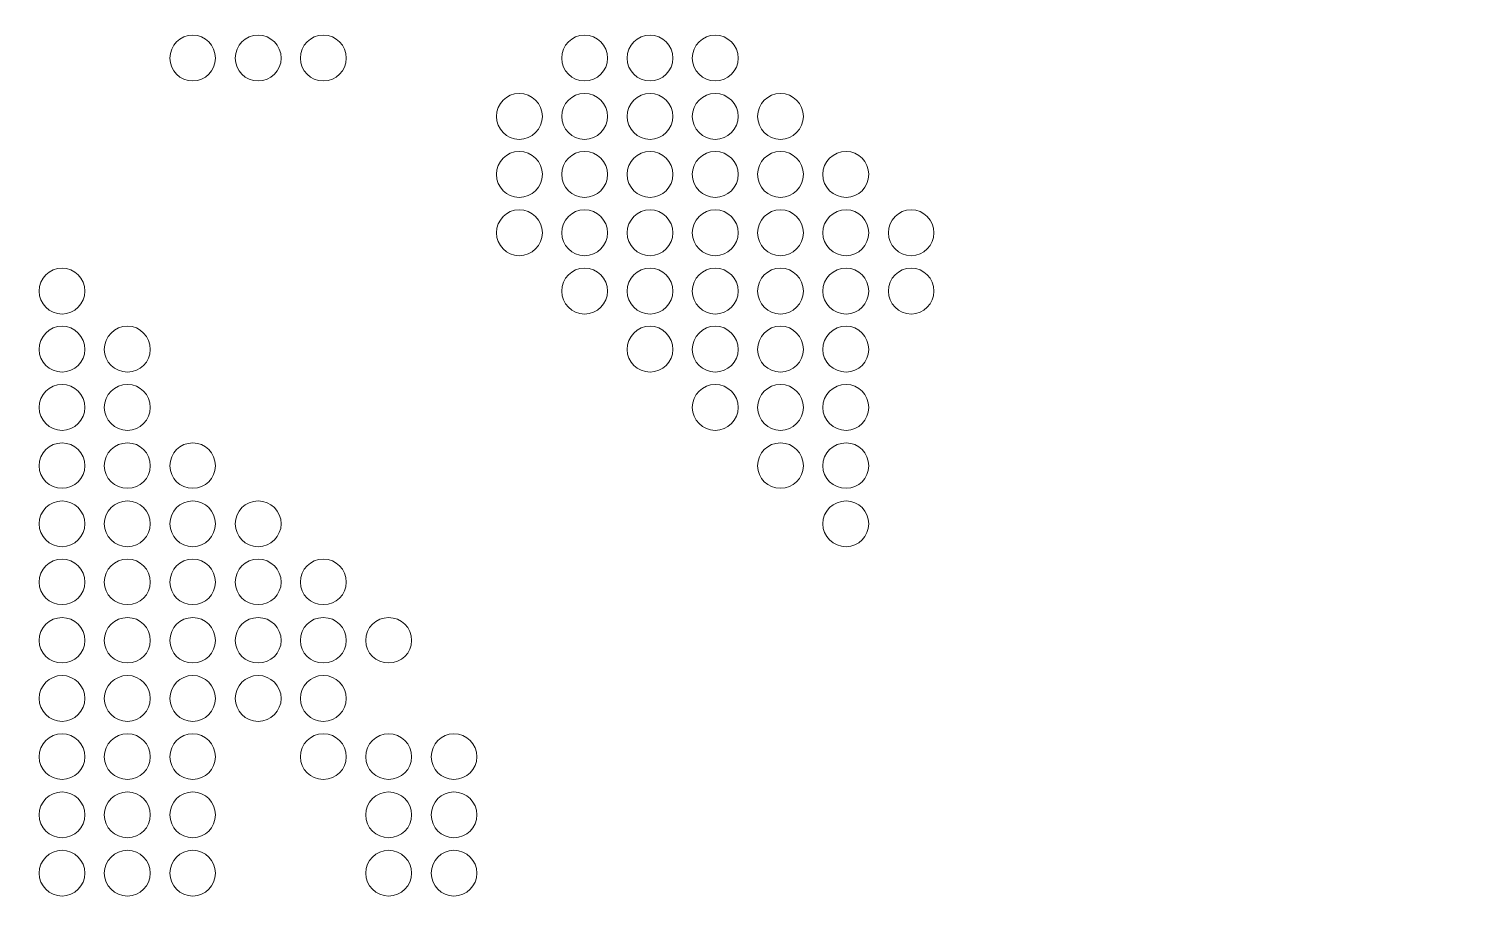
# Model space of a CAD drawing. Header units: inches. Extents: x 243 to 900, y -519 to -86.
# Drawn here: x 790.6 to 845.3, y -219.7 to -186.6 of the extents above; entities that cross this region are included whole.
import ezdxf

# ---------------------------------------------------------------- set-up
doc = ezdxf.new("R2010")
doc.units = ezdxf.units.IN
doc.header["$MEASUREMENT"] = 0
doc.layers.add('Layer 1', color=7, linetype='Continuous')

# ---------------------------------------------------------------- blocks, each defined once
blk = doc.blocks.new('block 3')
at = {"layer": 'Layer 1', "lineweight": 0}
blk.add_open_spline([(898.138, -484.267), (898.138, -494.991), (889.368, -503.763), (878.645, -503.763), (878.645, -503.763), (266.12, -503.763), (266.12, -503.763), (255.397, -503.763), (246.624, -494.991), (246.624, -484.267), (246.624, -484.267), (246.624, -108.507), (246.624, -108.507), (246.624, -97.783), (255.397, -89.011), (266.12, -89.011), (266.12, -89.011), (878.645, -89.011), (878.645, -89.011), (889.368, -89.011), (898.138, -97.783), (898.138, -108.507), (898.138, -108.507), (898.138, -484.267), (898.138, -484.267)], degree=3, knots=[0, 0, 0, 0, 1, 1, 1, 2, 2, 2, 3, 3, 3, 4, 4, 4, 5, 5, 5, 6, 6, 6, 7, 7, 7, 8, 8, 8, 8], dxfattribs=at)
blk = doc.blocks.new('block 2')
at = {"layer": 'Layer 1'}
blk.add_blockref('block 3', (0, 0), dxfattribs=at)
blk = doc.blocks.new('block 170')
at = {"layer": 'Layer 1', "lineweight": 0}
for points in [[(797.666, -187.738), (797.666, -188.227), (797.286, -188.606), (796.81, -188.606), (796.323, -188.606), (795.942, -188.227), (795.942, -187.738), (795.942, -187.265), (796.323, -186.868), (796.81, -186.868), (797.286, -186.868), (797.666, -187.265), (797.666, -187.738)], [(800.157, -187.738), (800.157, -188.227), (799.758, -188.606), (799.287, -188.606), (798.798, -188.606), (798.417, -188.227), (798.417, -187.738), (798.417, -187.265), (798.798, -186.868), (799.287, -186.868), (799.758, -186.868), (800.157, -187.265), (800.157, -187.738)], [(802.626, -187.738), (802.626, -188.227), (802.243, -188.606), (801.754, -188.606), (801.267, -188.606), (800.887, -188.227), (800.887, -187.738), (800.887, -187.265), (801.267, -186.868), (801.754, -186.868), (802.243, -186.868), (802.626, -187.265), (802.626, -187.738)], [(812.527, -187.738), (812.527, -188.227), (812.131, -188.606), (811.645, -188.606), (811.171, -188.606), (810.788, -188.227), (810.788, -187.738), (810.788, -187.265), (811.171, -186.868), (811.645, -186.868), (812.131, -186.868), (812.527, -187.265), (812.527, -187.738)], [(814.999, -187.738), (814.999, -188.227), (814.606, -188.606), (814.135, -188.606), (813.656, -188.606), (813.265, -188.227), (813.265, -187.738), (813.265, -187.265), (813.656, -186.868), (814.135, -186.868), (814.606, -186.868), (814.999, -187.265), (814.999, -187.738)], [(817.474, -187.738), (817.474, -188.227), (817.075, -188.606), (816.602, -188.606), (816.131, -188.606), (815.732, -188.227), (815.732, -187.738), (815.732, -187.265), (816.131, -186.868), (816.602, -186.868), (817.075, -186.868), (817.474, -187.265), (817.474, -187.738)]]:
    blk.add_open_spline(points, degree=3, knots=[0, 0, 0, 0, 1, 1, 1, 2, 2, 2, 3, 3, 3, 4, 4, 4, 4], dxfattribs=at)
blk = doc.blocks.new('block 171')
at = {"layer": 'Layer 1', "lineweight": 0}
for points in [[(810.055, -189.949), (810.055, -190.424), (809.661, -190.821), (809.173, -190.821), (808.699, -190.821), (808.316, -190.424), (808.316, -189.949), (808.316, -189.477), (808.699, -189.081), (809.173, -189.081), (809.661, -189.081), (810.055, -189.477), (810.055, -189.949)], [(812.527, -189.949), (812.527, -190.424), (812.131, -190.821), (811.645, -190.821), (811.171, -190.821), (810.788, -190.424), (810.788, -189.949), (810.788, -189.477), (811.171, -189.081), (811.645, -189.081), (812.131, -189.081), (812.527, -189.477), (812.527, -189.949)], [(814.999, -189.949), (814.999, -190.424), (814.606, -190.821), (814.135, -190.821), (813.656, -190.821), (813.265, -190.424), (813.265, -189.949), (813.265, -189.477), (813.656, -189.081), (814.135, -189.081), (814.606, -189.081), (814.999, -189.477), (814.999, -189.949)], [(817.474, -189.949), (817.474, -190.424), (817.075, -190.821), (816.602, -190.821), (816.131, -190.821), (815.732, -190.424), (815.732, -189.949), (815.732, -189.477), (816.131, -189.081), (816.602, -189.081), (817.075, -189.081), (817.474, -189.477), (817.474, -189.949)], [(819.944, -189.949), (819.944, -190.424), (819.55, -190.821), (819.076, -190.821), (818.6, -190.821), (818.207, -190.424), (818.207, -189.949), (818.207, -189.477), (818.6, -189.081), (819.076, -189.081), (819.55, -189.081), (819.944, -189.477), (819.944, -189.949)]]:
    blk.add_open_spline(points, degree=3, knots=[0, 0, 0, 0, 1, 1, 1, 2, 2, 2, 3, 3, 3, 4, 4, 4, 4], dxfattribs=at)
blk = doc.blocks.new('block 172')
at = {"layer": 'Layer 1', "lineweight": 0}
for points in [[(810.055, -192.146), (810.055, -192.638), (809.661, -193.019), (809.173, -193.019), (808.699, -193.019), (808.316, -192.638), (808.316, -192.146), (808.316, -191.676), (808.699, -191.279), (809.173, -191.279), (809.661, -191.279), (810.055, -191.676), (810.055, -192.146)], [(812.527, -192.146), (812.527, -192.638), (812.131, -193.019), (811.645, -193.019), (811.171, -193.019), (810.788, -192.638), (810.788, -192.146), (810.788, -191.676), (811.171, -191.279), (811.645, -191.279), (812.131, -191.279), (812.527, -191.676), (812.527, -192.146)], [(814.999, -192.146), (814.999, -192.638), (814.606, -193.019), (814.135, -193.019), (813.656, -193.019), (813.265, -192.638), (813.265, -192.146), (813.265, -191.676), (813.656, -191.279), (814.135, -191.279), (814.606, -191.279), (814.999, -191.676), (814.999, -192.146)], [(817.474, -192.146), (817.474, -192.638), (817.075, -193.019), (816.602, -193.019), (816.131, -193.019), (815.732, -192.638), (815.732, -192.146), (815.732, -191.676), (816.131, -191.279), (816.602, -191.279), (817.075, -191.279), (817.474, -191.676), (817.474, -192.146)], [(819.944, -192.146), (819.944, -192.638), (819.55, -193.019), (819.076, -193.019), (818.6, -193.019), (818.207, -192.638), (818.207, -192.146), (818.207, -191.676), (818.6, -191.279), (819.076, -191.279), (819.55, -191.279), (819.944, -191.676), (819.944, -192.146)], [(822.418, -192.146), (822.418, -192.638), (822.035, -193.019), (821.564, -193.019), (821.075, -193.019), (820.676, -192.638), (820.676, -192.146), (820.676, -191.676), (821.075, -191.279), (821.564, -191.279), (822.035, -191.279), (822.418, -191.676), (822.418, -192.146)]]:
    blk.add_open_spline(points, degree=3, knots=[0, 0, 0, 0, 1, 1, 1, 2, 2, 2, 3, 3, 3, 4, 4, 4, 4], dxfattribs=at)
blk = doc.blocks.new('block 173')
at = {"layer": 'Layer 1', "lineweight": 0}
for points in [[(810.055, -194.362), (810.055, -194.834), (809.661, -195.231), (809.173, -195.231), (808.699, -195.231), (808.316, -194.834), (808.316, -194.362), (808.316, -193.887), (808.699, -193.492), (809.173, -193.492), (809.661, -193.492), (810.055, -193.887), (810.055, -194.362)], [(812.527, -194.362), (812.527, -194.834), (812.131, -195.231), (811.645, -195.231), (811.171, -195.231), (810.788, -194.834), (810.788, -194.362), (810.788, -193.887), (811.171, -193.492), (811.645, -193.492), (812.131, -193.492), (812.527, -193.887), (812.527, -194.362)], [(814.999, -194.362), (814.999, -194.834), (814.606, -195.231), (814.135, -195.231), (813.656, -195.231), (813.265, -194.834), (813.265, -194.362), (813.265, -193.887), (813.656, -193.492), (814.135, -193.492), (814.606, -193.492), (814.999, -193.887), (814.999, -194.362)], [(817.474, -194.362), (817.474, -194.834), (817.075, -195.231), (816.602, -195.231), (816.131, -195.231), (815.732, -194.834), (815.732, -194.362), (815.732, -193.887), (816.131, -193.492), (816.602, -193.492), (817.075, -193.492), (817.474, -193.887), (817.474, -194.362)], [(819.944, -194.362), (819.944, -194.834), (819.55, -195.231), (819.076, -195.231), (818.6, -195.231), (818.207, -194.834), (818.207, -194.362), (818.207, -193.887), (818.6, -193.492), (819.076, -193.492), (819.55, -193.492), (819.944, -193.887), (819.944, -194.362)], [(822.418, -194.362), (822.418, -194.834), (822.035, -195.231), (821.564, -195.231), (821.075, -195.231), (820.676, -194.834), (820.676, -194.362), (820.676, -193.887), (821.075, -193.492), (821.564, -193.492), (822.035, -193.492), (822.418, -193.887), (822.418, -194.362)], [(824.888, -194.362), (824.888, -194.834), (824.509, -195.231), (824.034, -195.231), (823.545, -195.231), (823.166, -194.834), (823.166, -194.362), (823.166, -193.887), (823.545, -193.492), (824.034, -193.492), (824.509, -193.492), (824.888, -193.887), (824.888, -194.362)]]:
    blk.add_open_spline(points, degree=3, knots=[0, 0, 0, 0, 1, 1, 1, 2, 2, 2, 3, 3, 3, 4, 4, 4, 4], dxfattribs=at)
blk = doc.blocks.new('block 174')
at = {"layer": 'Layer 1', "lineweight": 0}
for points in [[(792.722, -196.574), (792.722, -197.047), (792.326, -197.443), (791.855, -197.443), (791.379, -197.443), (790.985, -197.047), (790.985, -196.574), (790.985, -196.084), (791.379, -195.704), (791.855, -195.704), (792.326, -195.704), (792.722, -196.084), (792.722, -196.574)], [(812.527, -196.574), (812.527, -197.047), (812.131, -197.443), (811.645, -197.443), (811.171, -197.443), (810.788, -197.047), (810.788, -196.574), (810.788, -196.084), (811.171, -195.704), (811.645, -195.704), (812.131, -195.704), (812.527, -196.084), (812.527, -196.574)], [(814.999, -196.574), (814.999, -197.047), (814.606, -197.443), (814.135, -197.443), (813.656, -197.443), (813.265, -197.047), (813.265, -196.574), (813.265, -196.084), (813.656, -195.704), (814.135, -195.704), (814.606, -195.704), (814.999, -196.084), (814.999, -196.574)], [(817.474, -196.574), (817.474, -197.047), (817.075, -197.443), (816.602, -197.443), (816.131, -197.443), (815.732, -197.047), (815.732, -196.574), (815.732, -196.084), (816.131, -195.704), (816.602, -195.704), (817.075, -195.704), (817.474, -196.084), (817.474, -196.574)], [(819.944, -196.574), (819.944, -197.047), (819.55, -197.443), (819.076, -197.443), (818.6, -197.443), (818.207, -197.047), (818.207, -196.574), (818.207, -196.084), (818.6, -195.704), (819.076, -195.704), (819.55, -195.704), (819.944, -196.084), (819.944, -196.574)], [(822.418, -196.574), (822.418, -197.047), (822.035, -197.443), (821.564, -197.443), (821.075, -197.443), (820.676, -197.047), (820.676, -196.574), (820.676, -196.084), (821.075, -195.704), (821.564, -195.704), (822.035, -195.704), (822.418, -196.084), (822.418, -196.574)], [(824.888, -196.574), (824.888, -197.047), (824.509, -197.443), (824.034, -197.443), (823.545, -197.443), (823.166, -197.047), (823.166, -196.574), (823.166, -196.084), (823.545, -195.704), (824.034, -195.704), (824.509, -195.704), (824.888, -196.084), (824.888, -196.574)]]:
    blk.add_open_spline(points, degree=3, knots=[0, 0, 0, 0, 1, 1, 1, 2, 2, 2, 3, 3, 3, 4, 4, 4, 4], dxfattribs=at)
blk = doc.blocks.new('block 175')
at = {"layer": 'Layer 1', "lineweight": 0}
for points in [[(792.722, -198.785), (792.722, -199.258), (792.326, -199.642), (791.855, -199.642), (791.379, -199.642), (790.985, -199.258), (790.985, -198.785), (790.985, -198.299), (791.379, -197.902), (791.855, -197.902), (792.326, -197.902), (792.722, -198.299), (792.722, -198.785)], [(795.197, -198.785), (795.197, -199.258), (794.814, -199.642), (794.341, -199.642), (793.851, -199.642), (793.455, -199.258), (793.455, -198.785), (793.455, -198.299), (793.851, -197.902), (794.341, -197.902), (794.814, -197.902), (795.197, -198.299), (795.197, -198.785)], [(814.999, -198.785), (814.999, -199.258), (814.606, -199.642), (814.135, -199.642), (813.656, -199.642), (813.265, -199.258), (813.265, -198.785), (813.265, -198.299), (813.656, -197.902), (814.135, -197.902), (814.606, -197.902), (814.999, -198.299), (814.999, -198.785)], [(817.474, -198.785), (817.474, -199.258), (817.075, -199.642), (816.602, -199.642), (816.131, -199.642), (815.732, -199.258), (815.732, -198.785), (815.732, -198.299), (816.131, -197.902), (816.602, -197.902), (817.075, -197.902), (817.474, -198.299), (817.474, -198.785)], [(819.944, -198.785), (819.944, -199.258), (819.55, -199.642), (819.076, -199.642), (818.6, -199.642), (818.207, -199.258), (818.207, -198.785), (818.207, -198.299), (818.6, -197.902), (819.076, -197.902), (819.55, -197.902), (819.944, -198.299), (819.944, -198.785)], [(822.418, -198.785), (822.418, -199.258), (822.035, -199.642), (821.564, -199.642), (821.075, -199.642), (820.676, -199.258), (820.676, -198.785), (820.676, -198.299), (821.075, -197.902), (821.564, -197.902), (822.035, -197.902), (822.418, -198.299), (822.418, -198.785)]]:
    blk.add_open_spline(points, degree=3, knots=[0, 0, 0, 0, 1, 1, 1, 2, 2, 2, 3, 3, 3, 4, 4, 4, 4], dxfattribs=at)
blk = doc.blocks.new('block 176')
at = {"layer": 'Layer 1', "lineweight": 0}
for points in [[(792.722, -200.984), (792.722, -201.455), (792.326, -201.852), (791.855, -201.852), (791.379, -201.852), (790.985, -201.455), (790.985, -200.984), (790.985, -200.494), (791.379, -200.114), (791.855, -200.114), (792.326, -200.114), (792.722, -200.494), (792.722, -200.984)], [(795.197, -200.984), (795.197, -201.455), (794.814, -201.852), (794.341, -201.852), (793.851, -201.852), (793.455, -201.455), (793.455, -200.984), (793.455, -200.494), (793.851, -200.114), (794.341, -200.114), (794.814, -200.114), (795.197, -200.494), (795.197, -200.984)], [(817.474, -200.984), (817.474, -201.455), (817.075, -201.852), (816.602, -201.852), (816.131, -201.852), (815.732, -201.455), (815.732, -200.984), (815.732, -200.494), (816.131, -200.114), (816.602, -200.114), (817.075, -200.114), (817.474, -200.494), (817.474, -200.984)], [(819.944, -200.984), (819.944, -201.455), (819.55, -201.852), (819.076, -201.852), (818.6, -201.852), (818.207, -201.455), (818.207, -200.984), (818.207, -200.494), (818.6, -200.114), (819.076, -200.114), (819.55, -200.114), (819.944, -200.494), (819.944, -200.984)], [(822.418, -200.984), (822.418, -201.455), (822.035, -201.852), (821.564, -201.852), (821.075, -201.852), (820.676, -201.455), (820.676, -200.984), (820.676, -200.494), (821.075, -200.114), (821.564, -200.114), (822.035, -200.114), (822.418, -200.494), (822.418, -200.984)]]:
    blk.add_open_spline(points, degree=3, knots=[0, 0, 0, 0, 1, 1, 1, 2, 2, 2, 3, 3, 3, 4, 4, 4, 4], dxfattribs=at)
blk = doc.blocks.new('block 177')
at = {"layer": 'Layer 1', "lineweight": 0}
for points in [[(792.722, -203.195), (792.722, -203.669), (792.326, -204.049), (791.855, -204.049), (791.379, -204.049), (790.985, -203.669), (790.985, -203.195), (790.985, -202.706), (791.379, -202.327), (791.855, -202.327), (792.326, -202.327), (792.722, -202.706), (792.722, -203.195)], [(795.197, -203.195), (795.197, -203.669), (794.814, -204.049), (794.341, -204.049), (793.851, -204.049), (793.455, -203.669), (793.455, -203.195), (793.455, -202.706), (793.851, -202.327), (794.341, -202.327), (794.814, -202.327), (795.197, -202.706), (795.197, -203.195)], [(797.666, -203.195), (797.666, -203.669), (797.286, -204.049), (796.81, -204.049), (796.323, -204.049), (795.942, -203.669), (795.942, -203.195), (795.942, -202.706), (796.323, -202.327), (796.81, -202.327), (797.286, -202.327), (797.666, -202.706), (797.666, -203.195)], [(819.944, -203.195), (819.944, -203.669), (819.55, -204.049), (819.076, -204.049), (818.6, -204.049), (818.207, -203.669), (818.207, -203.195), (818.207, -202.706), (818.6, -202.327), (819.076, -202.327), (819.55, -202.327), (819.944, -202.706), (819.944, -203.195)], [(822.418, -203.195), (822.418, -203.669), (822.035, -204.049), (821.564, -204.049), (821.075, -204.049), (820.676, -203.669), (820.676, -203.195), (820.676, -202.706), (821.075, -202.327), (821.564, -202.327), (822.035, -202.327), (822.418, -202.706), (822.418, -203.195)]]:
    blk.add_open_spline(points, degree=3, knots=[0, 0, 0, 0, 1, 1, 1, 2, 2, 2, 3, 3, 3, 4, 4, 4, 4], dxfattribs=at)
blk = doc.blocks.new('block 178')
at = {"layer": 'Layer 1', "lineweight": 0}
for points in [[(792.722, -205.392), (792.722, -205.868), (792.326, -206.263), (791.855, -206.263), (791.379, -206.263), (790.985, -205.868), (790.985, -205.392), (790.985, -204.921), (791.379, -204.525), (791.855, -204.525), (792.326, -204.525), (792.722, -204.921), (792.722, -205.392)], [(795.197, -205.392), (795.197, -205.868), (794.814, -206.263), (794.341, -206.263), (793.851, -206.263), (793.455, -205.868), (793.455, -205.392), (793.455, -204.921), (793.851, -204.525), (794.341, -204.525), (794.814, -204.525), (795.197, -204.921), (795.197, -205.392)], [(797.666, -205.392), (797.666, -205.868), (797.286, -206.263), (796.81, -206.263), (796.323, -206.263), (795.942, -205.868), (795.942, -205.392), (795.942, -204.921), (796.323, -204.525), (796.81, -204.525), (797.286, -204.525), (797.666, -204.921), (797.666, -205.392)], [(800.157, -205.392), (800.157, -205.868), (799.758, -206.263), (799.287, -206.263), (798.798, -206.263), (798.417, -205.868), (798.417, -205.392), (798.417, -204.921), (798.798, -204.525), (799.287, -204.525), (799.758, -204.525), (800.157, -204.921), (800.157, -205.392)], [(822.418, -205.392), (822.418, -205.868), (822.035, -206.263), (821.564, -206.263), (821.075, -206.263), (820.676, -205.868), (820.676, -205.392), (820.676, -204.921), (821.075, -204.525), (821.564, -204.525), (822.035, -204.525), (822.418, -204.921), (822.418, -205.392)]]:
    blk.add_open_spline(points, degree=3, knots=[0, 0, 0, 0, 1, 1, 1, 2, 2, 2, 3, 3, 3, 4, 4, 4, 4], dxfattribs=at)
blk = doc.blocks.new('block 179')
at = {"layer": 'Layer 1', "lineweight": 0}
for points in [[(792.722, -207.606), (792.722, -208.078), (792.326, -208.459), (791.855, -208.459), (791.379, -208.459), (790.985, -208.078), (790.985, -207.606), (790.985, -207.117), (791.379, -206.734), (791.855, -206.734), (792.326, -206.734), (792.722, -207.117), (792.722, -207.606)], [(795.197, -207.606), (795.197, -208.078), (794.814, -208.459), (794.341, -208.459), (793.851, -208.459), (793.455, -208.078), (793.455, -207.606), (793.455, -207.117), (793.851, -206.734), (794.341, -206.734), (794.814, -206.734), (795.197, -207.117), (795.197, -207.606)], [(797.666, -207.606), (797.666, -208.078), (797.286, -208.459), (796.81, -208.459), (796.323, -208.459), (795.942, -208.078), (795.942, -207.606), (795.942, -207.117), (796.323, -206.734), (796.81, -206.734), (797.286, -206.734), (797.666, -207.117), (797.666, -207.606)], [(800.157, -207.606), (800.157, -208.078), (799.758, -208.459), (799.287, -208.459), (798.798, -208.459), (798.417, -208.078), (798.417, -207.606), (798.417, -207.117), (798.798, -206.734), (799.287, -206.734), (799.758, -206.734), (800.157, -207.117), (800.157, -207.606)], [(802.626, -207.606), (802.626, -208.078), (802.243, -208.459), (801.754, -208.459), (801.267, -208.459), (800.887, -208.078), (800.887, -207.606), (800.887, -207.117), (801.267, -206.734), (801.754, -206.734), (802.243, -206.734), (802.626, -207.117), (802.626, -207.606)]]:
    blk.add_open_spline(points, degree=3, knots=[0, 0, 0, 0, 1, 1, 1, 2, 2, 2, 3, 3, 3, 4, 4, 4, 4], dxfattribs=at)
blk = doc.blocks.new('block 180')
at = {"layer": 'Layer 1', "lineweight": 0}
for points in [[(792.722, -209.817), (792.722, -210.291), (792.326, -210.671), (791.855, -210.671), (791.379, -210.671), (790.985, -210.291), (790.985, -209.817), (790.985, -209.327), (791.379, -208.948), (791.855, -208.948), (792.326, -208.948), (792.722, -209.327), (792.722, -209.817)], [(795.197, -209.817), (795.197, -210.291), (794.814, -210.671), (794.341, -210.671), (793.851, -210.671), (793.455, -210.291), (793.455, -209.817), (793.455, -209.327), (793.851, -208.948), (794.341, -208.948), (794.814, -208.948), (795.197, -209.327), (795.197, -209.817)], [(797.666, -209.817), (797.666, -210.291), (797.286, -210.671), (796.81, -210.671), (796.323, -210.671), (795.942, -210.291), (795.942, -209.817), (795.942, -209.327), (796.323, -208.948), (796.81, -208.948), (797.286, -208.948), (797.666, -209.327), (797.666, -209.817)], [(800.157, -209.817), (800.157, -210.291), (799.758, -210.671), (799.287, -210.671), (798.798, -210.671), (798.417, -210.291), (798.417, -209.817), (798.417, -209.327), (798.798, -208.948), (799.287, -208.948), (799.758, -208.948), (800.157, -209.327), (800.157, -209.817)], [(802.626, -209.817), (802.626, -210.291), (802.243, -210.671), (801.754, -210.671), (801.267, -210.671), (800.887, -210.291), (800.887, -209.817), (800.887, -209.327), (801.267, -208.948), (801.754, -208.948), (802.243, -208.948), (802.626, -209.327), (802.626, -209.817)], [(805.098, -209.817), (805.098, -210.291), (804.715, -210.671), (804.228, -210.671), (803.755, -210.671), (803.359, -210.291), (803.359, -209.817), (803.359, -209.327), (803.755, -208.948), (804.228, -208.948), (804.715, -208.948), (805.098, -209.327), (805.098, -209.817)]]:
    blk.add_open_spline(points, degree=3, knots=[0, 0, 0, 0, 1, 1, 1, 2, 2, 2, 3, 3, 3, 4, 4, 4, 4], dxfattribs=at)
blk = doc.blocks.new('block 181')
at = {"layer": 'Layer 1', "lineweight": 0}
for points in [[(792.722, -212.014), (792.722, -212.49), (792.326, -212.886), (791.855, -212.886), (791.379, -212.886), (790.985, -212.49), (790.985, -212.014), (790.985, -211.543), (791.379, -211.145), (791.855, -211.145), (792.326, -211.145), (792.722, -211.543), (792.722, -212.014)], [(795.197, -212.014), (795.197, -212.49), (794.814, -212.886), (794.341, -212.886), (793.851, -212.886), (793.455, -212.49), (793.455, -212.014), (793.455, -211.543), (793.851, -211.145), (794.341, -211.145), (794.814, -211.145), (795.197, -211.543), (795.197, -212.014)], [(797.666, -212.014), (797.666, -212.49), (797.286, -212.886), (796.81, -212.886), (796.323, -212.886), (795.942, -212.49), (795.942, -212.014), (795.942, -211.543), (796.323, -211.145), (796.81, -211.145), (797.286, -211.145), (797.666, -211.543), (797.666, -212.014)], [(800.157, -212.014), (800.157, -212.49), (799.758, -212.886), (799.287, -212.886), (798.798, -212.886), (798.417, -212.49), (798.417, -212.014), (798.417, -211.543), (798.798, -211.145), (799.287, -211.145), (799.758, -211.145), (800.157, -211.543), (800.157, -212.014)], [(802.626, -212.014), (802.626, -212.49), (802.243, -212.886), (801.754, -212.886), (801.267, -212.886), (800.887, -212.49), (800.887, -212.014), (800.887, -211.543), (801.267, -211.145), (801.754, -211.145), (802.243, -211.145), (802.626, -211.543), (802.626, -212.014)]]:
    blk.add_open_spline(points, degree=3, knots=[0, 0, 0, 0, 1, 1, 1, 2, 2, 2, 3, 3, 3, 4, 4, 4, 4], dxfattribs=at)
blk = doc.blocks.new('block 182')
at = {"layer": 'Layer 1', "lineweight": 0}
for points in [[(792.722, -214.229), (792.722, -214.699), (792.326, -215.083), (791.855, -215.083), (791.379, -215.083), (790.985, -214.699), (790.985, -214.229), (790.985, -213.74), (791.379, -213.355), (791.855, -213.355), (792.326, -213.355), (792.722, -213.74), (792.722, -214.229)], [(795.197, -214.229), (795.197, -214.699), (794.814, -215.083), (794.341, -215.083), (793.851, -215.083), (793.455, -214.699), (793.455, -214.229), (793.455, -213.74), (793.851, -213.355), (794.341, -213.355), (794.814, -213.355), (795.197, -213.74), (795.197, -214.229)], [(797.666, -214.229), (797.666, -214.699), (797.286, -215.083), (796.81, -215.083), (796.323, -215.083), (795.942, -214.699), (795.942, -214.229), (795.942, -213.74), (796.323, -213.355), (796.81, -213.355), (797.286, -213.355), (797.666, -213.74), (797.666, -214.229)], [(802.626, -214.229), (802.626, -214.699), (802.243, -215.083), (801.754, -215.083), (801.267, -215.083), (800.887, -214.699), (800.887, -214.229), (800.887, -213.74), (801.267, -213.355), (801.754, -213.355), (802.243, -213.355), (802.626, -213.74), (802.626, -214.229)], [(805.098, -214.229), (805.098, -214.699), (804.715, -215.083), (804.228, -215.083), (803.755, -215.083), (803.359, -214.699), (803.359, -214.229), (803.359, -213.74), (803.755, -213.355), (804.228, -213.355), (804.715, -213.355), (805.098, -213.74), (805.098, -214.229)], [(807.57, -214.229), (807.57, -214.699), (807.189, -215.083), (806.701, -215.083), (806.227, -215.083), (805.844, -214.699), (805.844, -214.229), (805.844, -213.74), (806.227, -213.355), (806.701, -213.355), (807.189, -213.355), (807.57, -213.74), (807.57, -214.229)]]:
    blk.add_open_spline(points, degree=3, knots=[0, 0, 0, 0, 1, 1, 1, 2, 2, 2, 3, 3, 3, 4, 4, 4, 4], dxfattribs=at)
blk = doc.blocks.new('block 183')
at = {"layer": 'Layer 1', "lineweight": 0}
for points in [[(792.722, -216.425), (792.722, -216.914), (792.326, -217.295), (791.855, -217.295), (791.379, -217.295), (790.985, -216.914), (790.985, -216.425), (790.985, -215.952), (791.379, -215.556), (791.855, -215.556), (792.326, -215.556), (792.722, -215.952), (792.722, -216.425)], [(795.197, -216.425), (795.197, -216.914), (794.814, -217.295), (794.341, -217.295), (793.851, -217.295), (793.455, -216.914), (793.455, -216.425), (793.455, -215.952), (793.851, -215.556), (794.341, -215.556), (794.814, -215.556), (795.197, -215.952), (795.197, -216.425)], [(797.666, -216.425), (797.666, -216.914), (797.286, -217.295), (796.81, -217.295), (796.323, -217.295), (795.942, -216.914), (795.942, -216.425), (795.942, -215.952), (796.323, -215.556), (796.81, -215.556), (797.286, -215.556), (797.666, -215.952), (797.666, -216.425)], [(805.098, -216.425), (805.098, -216.914), (804.715, -217.295), (804.228, -217.295), (803.755, -217.295), (803.359, -216.914), (803.359, -216.425), (803.359, -215.952), (803.755, -215.556), (804.228, -215.556), (804.715, -215.556), (805.098, -215.952), (805.098, -216.425)], [(807.57, -216.425), (807.57, -216.914), (807.189, -217.295), (806.701, -217.295), (806.227, -217.295), (805.844, -216.914), (805.844, -216.425), (805.844, -215.952), (806.227, -215.556), (806.701, -215.556), (807.189, -215.556), (807.57, -215.952), (807.57, -216.425)]]:
    blk.add_open_spline(points, degree=3, knots=[0, 0, 0, 0, 1, 1, 1, 2, 2, 2, 3, 3, 3, 4, 4, 4, 4], dxfattribs=at)
blk = doc.blocks.new('block 184')
at = {"layer": 'Layer 1', "lineweight": 0}
for points in [[(792.722, -218.637), (792.722, -219.111), (792.326, -219.509), (791.855, -219.509), (791.379, -219.509), (790.985, -219.111), (790.985, -218.637), (790.985, -218.166), (791.379, -217.768), (791.855, -217.768), (792.326, -217.768), (792.722, -218.166), (792.722, -218.637)], [(795.197, -218.637), (795.197, -219.111), (794.814, -219.509), (794.341, -219.509), (793.851, -219.509), (793.455, -219.111), (793.455, -218.637), (793.455, -218.166), (793.851, -217.768), (794.341, -217.768), (794.814, -217.768), (795.197, -218.166), (795.197, -218.637)], [(797.666, -218.637), (797.666, -219.111), (797.286, -219.509), (796.81, -219.509), (796.323, -219.509), (795.942, -219.111), (795.942, -218.637), (795.942, -218.166), (796.323, -217.768), (796.81, -217.768), (797.286, -217.768), (797.666, -218.166), (797.666, -218.637)], [(805.098, -218.637), (805.098, -219.111), (804.715, -219.509), (804.228, -219.509), (803.755, -219.509), (803.359, -219.111), (803.359, -218.637), (803.359, -218.166), (803.755, -217.768), (804.228, -217.768), (804.715, -217.768), (805.098, -218.166), (805.098, -218.637)], [(807.57, -218.637), (807.57, -219.111), (807.189, -219.509), (806.701, -219.509), (806.227, -219.509), (805.844, -219.111), (805.844, -218.637), (805.844, -218.166), (806.227, -217.768), (806.701, -217.768), (807.189, -217.768), (807.57, -218.166), (807.57, -218.637)]]:
    blk.add_open_spline(points, degree=3, knots=[0, 0, 0, 0, 1, 1, 1, 2, 2, 2, 3, 3, 3, 4, 4, 4, 4], dxfattribs=at)
blk = doc.blocks.new('block 150')
at = {"layer": 'Layer 1'}
for name in ['block 170', 'block 171', 'block 172', 'block 173', 'block 174', 'block 175', 'block 176', 'block 177', 'block 178', 'block 179', 'block 180', 'block 181', 'block 182', 'block 183', 'block 184']:
    blk.add_blockref(name, (0, 0), dxfattribs=at)
blk = doc.blocks.new('block 149')
at = {"layer": 'Layer 1'}
blk.add_blockref('block 150', (0, 0), dxfattribs=at)
blk = doc.blocks.new('block 4')
at = {"layer": 'Layer 1'}
blk.add_blockref('block 149', (0, 0), dxfattribs=at)

msp = doc.modelspace()

# ---------------------------------------------------------------- block references
at = {"layer": 'Layer 1'}
for name in ['block 2', 'block 4']:
    msp.add_blockref(name, (0, 0), dxfattribs=at)

doc.saveas('drawing.dxf')
